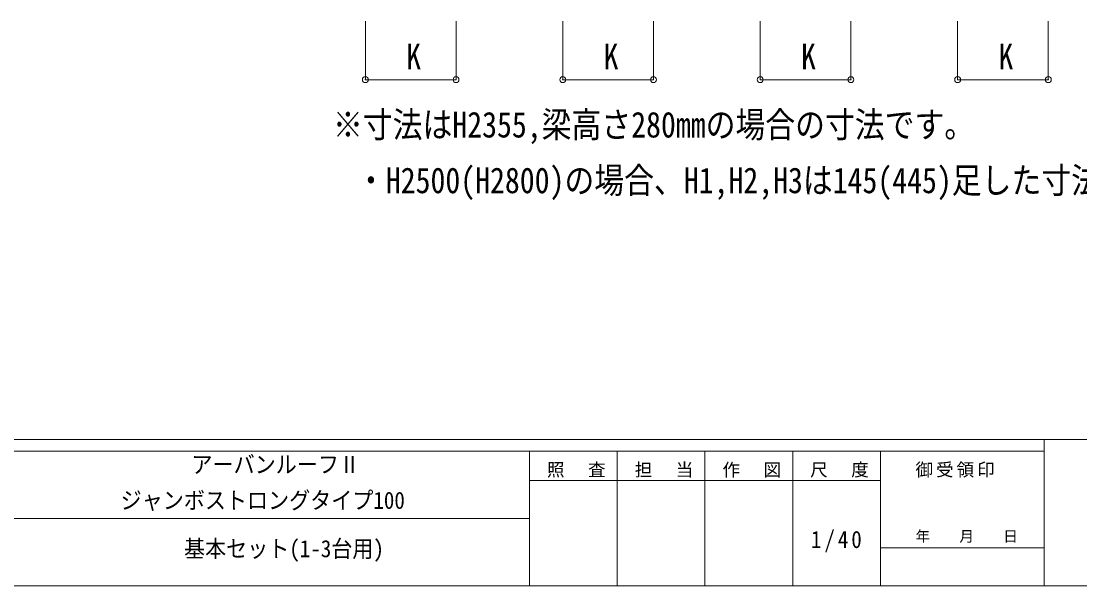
# Model space of a CAD drawing. Units: millimetres, scale not verified. Extents: x -11181 to 11305, y -7804 to 7716.
# Drawn here: x 188 to 7427, y -7804 to -3943 of the extents above; entities that cross this region are included whole.
import ezdxf
from ezdxf.enums import TextEntityAlignment as Align

# ---------------------------------------------------------------- set-up
doc = ezdxf.new("R2010")
doc.units = ezdxf.units.MM
doc.header["$LTSCALE"] = 40
doc.header["$PDMODE"] = 32
doc.header["$PDSIZE"] = 40
for name, color, linetype, lineweight in [('0-0_0', 4, 'Continuous', 9), ('0-6_PARTS1', 6, 'Continuous', 9), ('F-0', 7, 'Continuous', 9)]:
    doc.layers.add(name, color=color, linetype=linetype, lineweight=lineweight)
doc.styles.add('ＭＳ ゴシック', font='')
doc.styles.get('ＭＳ ゴシック').set_extended_font_data('MS Gothic')

msp = doc.modelspace()

# ---------------------------------------------------------------- linework, layer by layer
at = {"layer": '0-6_PARTS1'}
for p, q in [((2541.83, -4342.98), (2541.83, -3942.98)), ((3161.83, -4342.98), (3161.83, -3942.98)), ((3891.83, -4342.98), (3891.83, -3942.98)), ((4511.83, -4342.98), (4511.83, -3942.98)), ((5241.83, -4342.98), (5241.83, -3942.98)), ((5861.83, -4342.98), (5861.83, -3942.98)), ((6591.83, -4342.98), (6591.83, -3942.98)), ((7211.83, -4342.98), (7211.83, -3942.98)), ((2541.83, -4342.98), (3161.83, -4342.98)), ((3891.83, -4342.98), (4511.83, -4342.98)), ((5241.83, -4342.98), (5861.83, -4342.98)), ((6591.83, -4342.98), (7211.83, -4342.98))]:
    msp.add_line(p, q, dxfattribs=at)
for p in [(2541.83, -4342.98), (3161.83, -4342.98), (3891.83, -4342.98), (4511.83, -4342.98), (5241.83, -4342.98), (5861.83, -4342.98), (6591.83, -4342.98), (7211.83, -4342.98)]:
    msp.add_point(p, dxfattribs=at)
at = {"layer": 'F-0', "color": 5}
for p, q in [((-11180.61, -6803.54), (10739.39, -6803.54)), ((7183.72, -6803.54), (7183.72, -7803.54)), ((-11180.61, -6883.54), (7183.72, -6883.54)), ((3663.72, -6883.54), (3663.72, -7803.54)), ((4263.72, -6883.54), (4263.72, -7803.54)), ((4863.72, -6883.54), (4863.72, -7803.54)), ((5463.72, -6883.54), (5463.72, -7803.54)), ((6063.72, -6883.54), (6063.72, -7803.54)), ((3663.72, -7083.54), (6063.72, -7083.54)), ((-4536.28, -7343.54), (3663.72, -7343.54)), ((6063.72, -7543.54), (7183.72, -7543.54)), ((-11180.61, -7803.54), (10739.39, -7803.54))]:
    msp.add_line(p, q, dxfattribs=at)

# ---------------------------------------------------------------- texts
at = {"layer": '0-0_0', "color": 7, "style": 'ＭＳ ゴシック', "width": 0.85}
for s, p in [('※寸法はH2355,梁高さ280mmの場合の寸法です。', (2320.55, -4791.18)), ('・H2500(H2800)の場合、H1,H2,H3は145(445)足した寸法にしてください。', (2477.91, -5171.93))]:
    msp.add_text(s, height=176, dxfattribs=at).set_placement(p, align=Align.BOTTOM_LEFT)
at = {"layer": '0-6_PARTS1', "color": 7, "style": 'ＭＳ ゴシック'}
for s, height, width, p in [('K', 176, 0.85, (2820.88, -4324.82)), ('K', 176, 0.85, (4170.88, -4324.82)), ('K', 176, 0.85, (5520.88, -4324.82)), ('K', 176, 0.85, (6870.88, -4324.82)), ('アーバンルーフⅡ', 117.3, 0.9, (1353.09, -7067.39))]:
    msp.add_text(s, height=height, dxfattribs=dict(at, width=width)).set_placement(p, align=Align.BOTTOM_LEFT)
at = {"layer": 'F-0', "style": 'ＭＳ ゴシック', "width": 0.9}
for s, p in [('ジャンボストロングタイプ100', (868.5, -7312.67)), ('基本セット(1-3台用)', (1301.71, -7643.21))]:
    msp.add_text(s, height=117.3, dxfattribs=at).set_placement(p, align=Align.BOTTOM_LEFT)
at = {"layer": 'F-0', "style": 'ＭＳ ゴシック'}
msp.add_text('年\u3000\u3000月\u3000\u3000日', height=73.31, dxfattribs=at).set_placement((6303.72, -7523.54), align=Align.BOTTOM_LEFT)
at = {"layer": 'F-0', "attachment_point": 7, "style": 'ＭＳ ゴシック'}
for s, insert, char_height in [('\\T1.17;照\u3000査', (3783.72, -7063.54), 87.98), ('\\T1.17;担\u3000当', (4383.72, -7063.54), 87.98), ('\\T1.17;作\u3000図', (4983.72, -7063.54), 87.98), ('\\T1.17;尺\u3000度', (5583.72, -7063.54), 87.98), ('\\T1.17;御受領印', (6303.72, -7063.54), 87.98), ('\\T1.28;\\W0.9;1/40', (5588.72, -7573.54), 117.3)]:
    msp.add_mtext(s, dxfattribs=dict(at, insert=insert, char_height=char_height))

doc.saveas('drawing.dxf')
